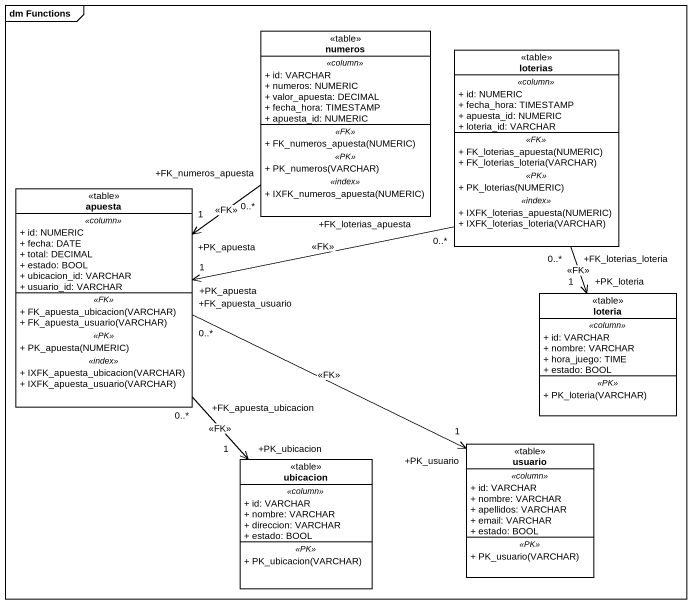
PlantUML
@startuml
mainframe dm Functions
hide circle
hide empty members
skinparam classAttributeIconSize 0
class numeros <<table>> {
  .. <<column>> ..
  + id: VARCHAR
  + numeros: NUMERIC
  + valor_apuesta: DECIMAL
  + fecha_hora: TIMESTAMP
  + apuesta_id: NUMERIC
  .. <<FK>> ..
  + FK_numeros_apuesta(NUMERIC)
  .. <<PK>> ..
  + PK_numeros(VARCHAR)
  .. <<index>> ..
  + IXFK_numeros_apuesta(NUMERIC)
}
class loterias <<table>> {
  .. <<column>> ..
  + id: NUMERIC
  + fecha_hora: TIMESTAMP
  + apuesta_id: NUMERIC
  + loteria_id: VARCHAR
  .. <<FK>> ..
  + FK_loterias_apuesta(NUMERIC)
  + FK_loterias_loteria(VARCHAR)
  .. <<PK>> ..
  + PK_loterias(NUMERIC)
  .. <<index>> ..
  + IXFK_loterias_apuesta(NUMERIC)
  + IXFK_loterias_loteria(VARCHAR)
}
class apuesta <<table>> {
  .. <<column>> ..
  + id: NUMERIC
  + fecha: DATE
  + total: DECIMAL
  + estado: BOOL
  + ubicacion_id: VARCHAR
  + usuario_id: VARCHAR
  .. <<FK>> ..
  + FK_apuesta_ubicacion(VARCHAR)
  + FK_apuesta_usuario(VARCHAR)
  .. <<PK>> ..
  + PK_apuesta(NUMERIC)
  .. <<index>> ..
  + IXFK_apuesta_ubicacion(VARCHAR)
  + IXFK_apuesta_usuario(VARCHAR)
}
class loteria <<table>> {
  .. <<column>> ..
  + id: VARCHAR
  + nombre: VARCHAR
  + hora_juego: TIME
  + estado: BOOL
  .. <<PK>> ..
  + PK_loteria(VARCHAR)
}
class ubicacion <<table>> {
  .. <<column>> ..
  + id: VARCHAR
  + nombre: VARCHAR
  + direccion: VARCHAR
  + estado: BOOL
  .. <<PK>> ..
  + PK_ubicacion(VARCHAR)
}
class usuario <<table>> {
  .. <<column>> ..
  + id: VARCHAR
  + nombre: VARCHAR
  + apellidos: VARCHAR
  + email: VARCHAR
  + estado: BOOL
  .. <<PK>> ..
  + PK_usuario(VARCHAR)
}
numeros "+FK_numeros_apuesta\n0..*" --> "+PK_apuesta\n1" apuesta : <<FK>>
loterias "+FK_loterias_apuesta\n0..*" -left-> "+PK_apuesta\n1" apuesta : <<FK>>
loterias "+FK_loterias_loteria\n0..*" --> "+PK_loteria\n1" loteria : <<FK>>
apuesta "+FK_apuesta_ubicacion\n0..*" --> "+PK_ubicacion\n1" ubicacion : <<FK>>
apuesta "+FK_apuesta_usuario\n0..*" -right-> "+PK_usuario\n1" usuario : <<FK>>
@enduml
